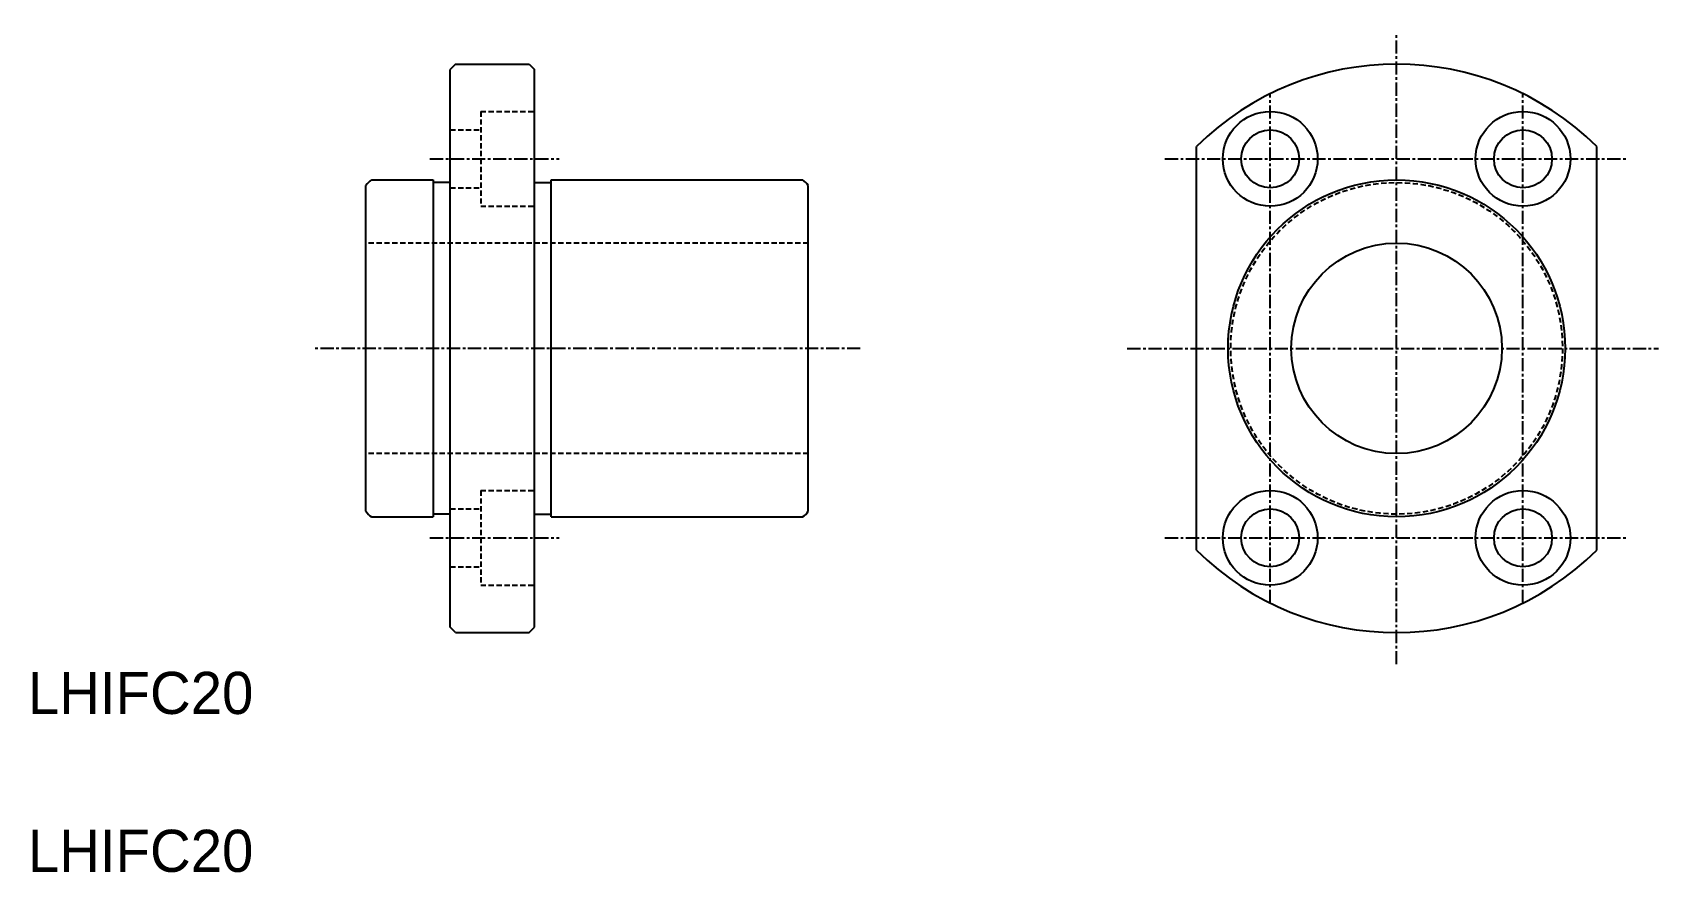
# Model space of a CAD drawing. Extents: x 191 to 346, y 159 to 239.
import ezdxf

# ---------------------------------------------------------------- set-up
doc = ezdxf.new("R2010")
doc.units = 0
doc.linetypes.add('CENTER', pattern=[2, 1.25, -0.25, 0.25, -0.25])
doc.linetypes.add('DASHED', pattern=[0.75, 0.5, -0.25])
doc.layers.get('0').update_dxf_attribs({"linetype": 'CONTINUOUS'})
doc.layers.add('CENTER', color=1, linetype='CENTER')

msp = doc.modelspace()

# ---------------------------------------------------------------- linework, layer by layer
at = {"color": 7, "linetype": 'CONTINUOUS'}
for p, q in [((231.56, 235.58), (231.06, 235.08)), ((231.06, 182.08), (231.06, 235.08)), ((231.56, 235.58), (238.56, 235.58)), ((238.56, 235.58), (239.06, 235.08)), ((239.06, 182.08), (239.06, 235.08)), ((301.92, 189.4), (301.92, 227.77)), ((339.92, 189.4), (339.92, 227.77)), ((223.06, 193.13), (223.06, 224.04)), ((223.61, 224.58), (229.46, 224.58)), ((229.46, 224.58), (229.46, 192.58)), ((231.06, 224.33), (229.46, 224.33)), ((239.06, 224.33), (240.66, 224.33)), ((240.66, 192.58), (240.66, 224.58)), ((240.66, 224.58), (264.52, 224.58)), ((265.06, 193.13), (265.06, 224.04)), ((223.61, 192.58), (229.46, 192.58)), ((231.06, 192.83), (229.46, 192.83)), ((239.06, 192.83), (240.66, 192.83)), ((240.66, 192.58), (264.52, 192.58)), ((231.56, 181.58), (231.06, 182.08)), ((231.56, 181.58), (238.56, 181.58)), ((238.56, 181.58), (239.06, 182.08))]:
    msp.add_line(p, q, dxfattribs=at)
at = {"color": 3, "linetype": 'DASHED'}
for p, q in [((233.96, 231.08), (233.96, 222.08)), ((233.96, 231.08), (239.06, 231.08)), ((231.06, 229.33), (233.96, 229.33)), ((231.06, 223.83), (233.96, 223.83)), ((233.96, 222.08), (239.06, 222.08)), ((265.06, 218.58), (223.06, 218.58)), ((265.06, 198.58), (223.06, 198.58)), ((233.96, 195.08), (233.96, 186.08)), ((233.96, 195.08), (239.06, 195.08)), ((231.06, 193.33), (233.96, 193.33)), ((231.06, 187.83), (233.96, 187.83)), ((233.96, 186.08), (239.06, 186.08))]:
    msp.add_line(p, q, dxfattribs=at)
at = {"color": 7, "linetype": 'CONTINUOUS'}
for centre, radius in [((308.92, 226.58), 4.5), ((332.92, 226.58), 4.5), ((308.92, 226.58), 2.75), ((332.92, 226.58), 2.75), ((320.92, 208.58), 16), ((320.92, 208.58), 10), ((308.92, 190.58), 4.5), ((332.92, 190.58), 4.5), ((308.92, 190.58), 2.75), ((332.92, 190.58), 2.75)]:
    msp.add_circle(centre, radius, dxfattribs=at)
at = {"color": 3, "linetype": 'DASHED'}
msp.add_circle((320.92, 208.58), 15.75, dxfattribs=at)
at = {"color": 7, "linetype": 'CONTINUOUS'}
for centre, radius, start, end in [((320.92, 208.58), 27, 45.2751, 134.7249), ((224.21, 223.43), 1.3, 117.7958, 152.2042), ((263.91, 223.43), 1.3, 27.7958, 62.2042), ((224.21, 193.73), 1.3, 207.7958, 242.2042), ((263.91, 193.73), 1.3, 297.7958, 332.2042), ((320.92, 208.58), 27, 225.2751, 314.7249)]:
    msp.add_arc(centre, radius, start, end, dxfattribs=at)
at = {"layer": 'CENTER', "color": 1, "linetype": 'CENTER'}
for p, q in [((320.92, 178.58), (320.92, 238.58)), ((308.92, 184.4), (308.92, 232.77)), ((332.92, 184.4), (332.92, 232.77)), ((229.14, 226.58), (241.41, 226.58)), ((298.92, 226.58), (342.92, 226.58)), ((270, 208.58), (218.16, 208.58)), ((295.35, 208.58), (345.78, 208.58)), ((229.14, 190.58), (241.41, 190.58)), ((298.92, 190.58), (342.92, 190.58))]:
    msp.add_line(p, q, dxfattribs=at)

# ---------------------------------------------------------------- texts
at = {"color": 7, "linetype": 'CONTINUOUS'}
for p in [(190.97, 173.85), (190.97, 158.85)]:
    msp.add_text('LHIFC20', height=4, dxfattribs=at).set_placement(p)

doc.saveas('drawing.dxf')
